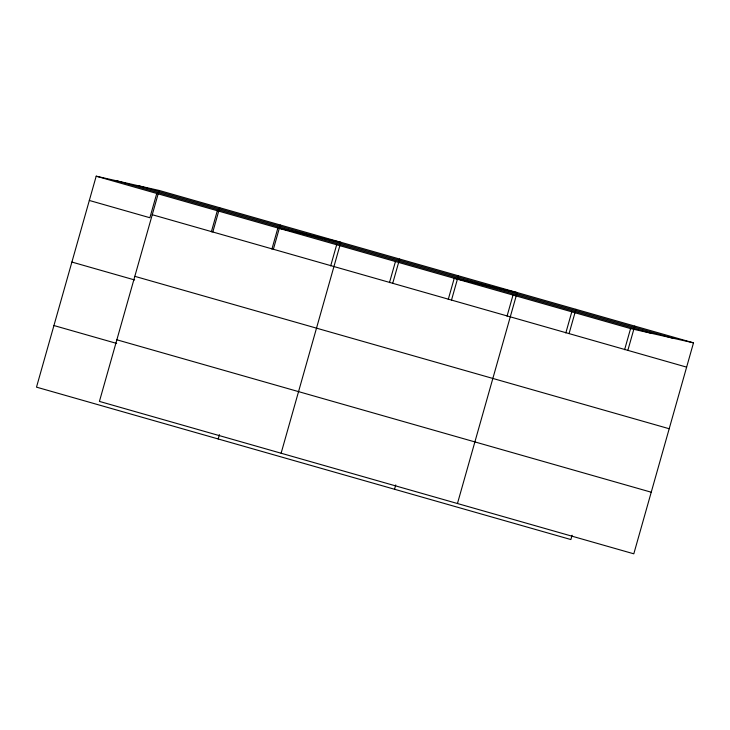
<?xml version="1.0" encoding="UTF-8"?>
<svg xmlns="http://www.w3.org/2000/svg" width="730" height="730" viewBox="0 0 730 730"><rect width="100%" height="100%" fill="white"/><g stroke="black" fill="none" stroke-linecap="round" stroke-linejoin="round"><path stroke-width="1.09" d="M159.122 190.448L99.426 401.409L633.804 553.814L693.5 342.854L159.122 190.448L96.196 176.186L36.5 387.146L570.878 539.552L572.101 535.236M156.758 193.45L149.887 217.732L89.325 200.458M211.353 231.839L217.321 210.724M212.813 231.994L219.684 207.721M218.188 438.967L219.411 434.642M271.916 249.112L277.884 227.997L340.81 242.269L281.114 453.23M273.376 249.268L280.247 224.995M330.69 265.875L336.667 244.769M389.473 282.647L395.45 261.532M392.722 283.304L399.593 259.031M394.538 489.255L395.76 484.939M448.257 299.409L454.233 278.294L517.15 292.566L457.454 503.527M451.505 300.076L458.376 275.794M507.04 316.172L513.017 295.066M565.823 332.935L571.8 311.829M569.062 333.601L575.933 309.328M624.606 349.707L630.574 328.591L693.5 342.854M627.846 350.373L634.717 326.091M138.353 185.739L672.731 338.154M116.964 180.885L651.342 333.3M96.196 176.186L630.574 328.591M152.251 214.72L686.629 367.135M134.813 276.332L669.2 428.738M71.896 262.061L134.621 279.955M116.855 339.797L651.233 492.212M53.929 325.534L116.663 343.428"/></g></svg>
